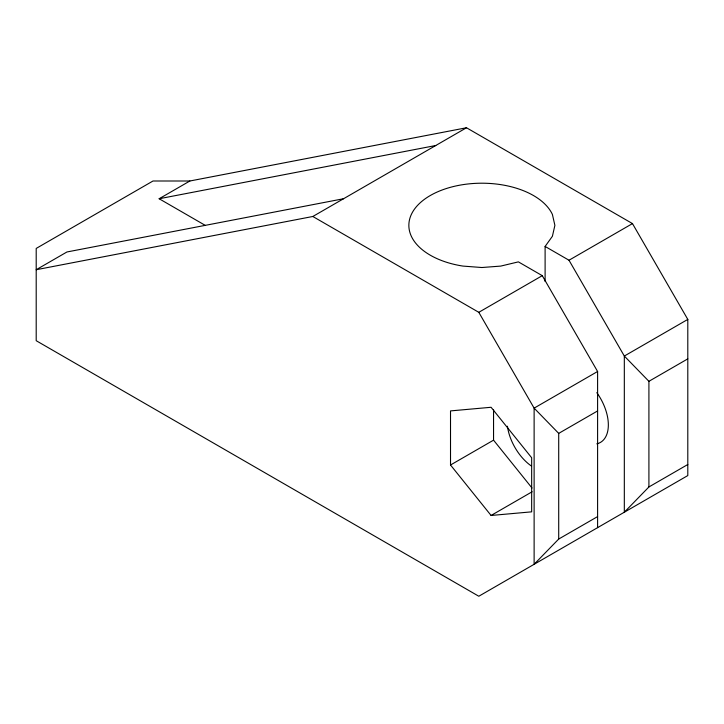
<?xml version="1.0" encoding="UTF-8"?>
<svg xmlns="http://www.w3.org/2000/svg" width="724" height="724" viewBox="0 0 724 724"><rect width="100%" height="100%" fill="white"/><g stroke="black" fill="none" stroke-linecap="round" stroke-linejoin="round"><path stroke-width="1.09" d="M545.109 281.509L545.109 246.441L552.403 236.268L554.892 225.363L552.403 214.449A73.024 42.164 0 0 0 430.237 195.552A73.024 42.164 0 0 0 462.971 266.088L481.867 267.518L500.773 266.088L518.384 261.871L542.267 275.663L597.599 371.493L597.599 527.651M597.599 516.592L558.711 539.045L534.122 564.295L534.122 408.137L478.799 312.316L312.822 216.485L36.2 269.726L66.934 251.979L343.556 198.738M687.8 464.509L648.912 486.962L624.323 512.221L624.323 356.054L569.001 260.233L545.109 246.441M205.082 225.273L159.144 198.747L189.878 181L466.5 127.759L632.477 223.589L687.8 319.411L687.8 475.568L478.799 596.241L36.2 340.705L36.2 248.432L152.999 181L189.878 181M312.822 216.485L466.5 127.759M478.799 312.316L542.267 275.663M569.001 260.233L632.477 223.589M597.599 371.493L534.122 408.137L558.711 433.386L558.711 539.045M687.8 319.411L624.323 356.054L648.912 381.313L648.912 486.962M450.518 464.998L450.518 410.906L491.089 407.277L531.66 457.749L531.66 511.841L491.089 515.47L450.518 464.998L493.551 440.156L493.551 409.721M558.711 433.386L597.599 410.942M648.912 381.313L687.8 358.86M491.089 515.47L532.167 491.75M159.144 198.747L435.767 145.506M493.551 440.156L532.022 488.012M596.802 392.661A38.254 22.082 60 0 1 596.802 443.839M531.47 466.084A38.254 22.082 60 0 1 507.434 426.219"/></g></svg>
